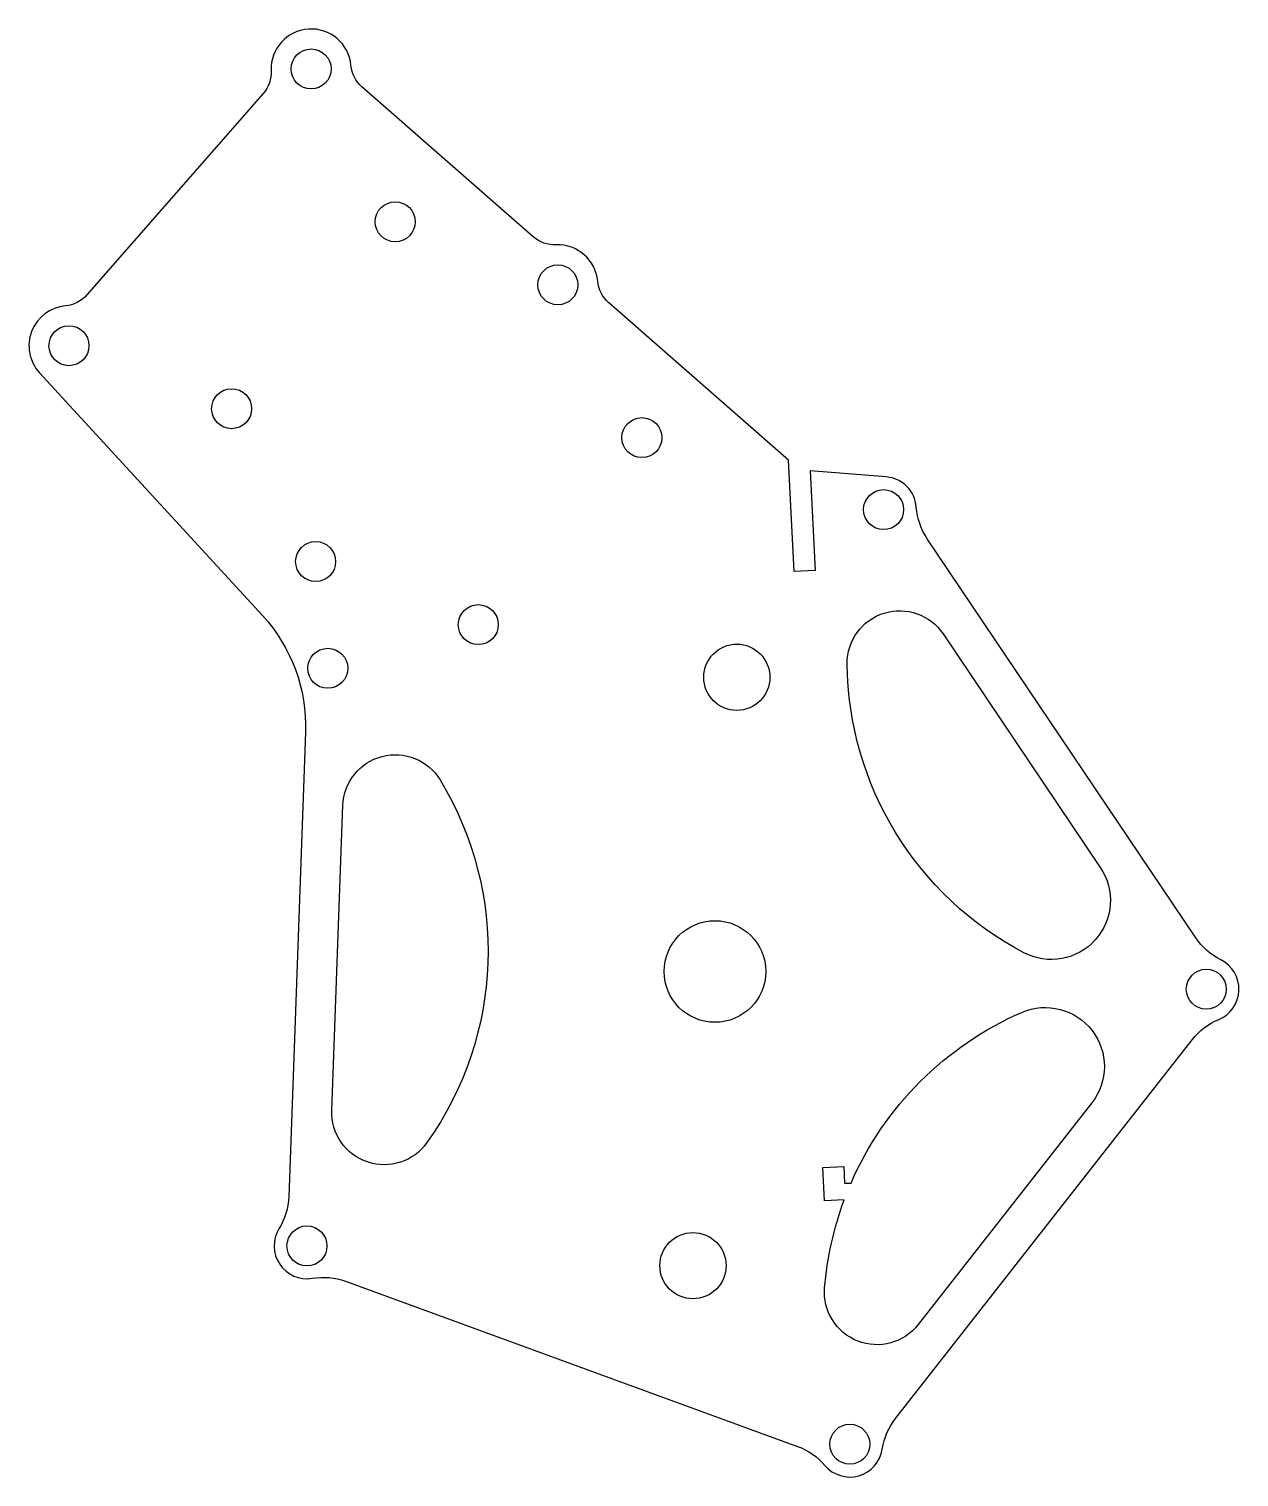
# Model space of a CAD drawing. Header units: millimetres. Extents: x 62 to 247, y -264 to -43.
import ezdxf

# ---------------------------------------------------------------- set-up
doc = ezdxf.new("R2010")
doc.units = ezdxf.units.MM

msp = doc.modelspace()

# ---------------------------------------------------------------- linework, layer by layer
for points in [[(63.66, -95.4), (97.66, -132.43, -0.197227), (104.23, -150.24), (101.67, -221.09, -0.129617), (100.19, -225.97, 0.643732), (105.27, -233.52, -0.129617), (110.35, -233.99), (179.27, -259.17, -0.129617), (183.46, -262.08, 0.643732), (192.21, -259.59, -0.129617), (194.23, -254.9), (239.47, -197.13, -0.129617), (243.53, -194.05, 0.643732), (243.86, -184.96, -0.129617), (240.03, -181.59), (199.07, -120.71, -0.129617), (197.4, -115.9, 0.368652), (192.82, -111.3), (181.22, -110.35), (181.95, -125.57), (178.75, -125.72), (177.93, -108.74), (150.48, -84.72, -0.192173), (148.8, -81.42, 0.399085), (142.47, -75.89, -0.192173), (138.98, -74.66), (112.85, -51.8, -0.192173), (111.17, -48.5, 0.974368), (99, -49.31, -0.192173), (97.77, -52.8), (70.89, -83.52, -0.192173), (67.59, -85.2, 0.620388)], [(186.85, -139.79, -0.744331), (201.49, -135.24), (225.47, -170.87, -0.7785), (213.82, -183.87, -0.276155)], [(109.93, -161.38, -0.744331), (124.76, -157.51, -0.299578), (122.76, -212.84, -0.744331), (108.25, -207.92)], [(183.38, -221.71), (183.14, -216.62), (186.33, -216.46), (186.45, -219.01), (187.44, -219.01, -0.189429), (213.49, -192.97, -0.7785), (224.17, -206.78), (197.69, -240.59, -0.744331), (183.42, -235, -0.068653), (186.41, -221.57)]]:
    msp.add_lwpolyline(points, format="xyb", close=True)
for centre, radius in [((105.09, -49.06), 3.05), ((117.92, -72.37), 3.05), ((142.72, -81.99), 3.05), ((68.15, -91.28), 3.05), ((92.96, -100.89), 3.05), ((155.54, -105.3), 3.05), ((192.41, -116.28), 3.05), ((105.78, -124.2), 3.05), ((130.59, -133.82), 3.05), ((170.02, -141.85), 5.05), ((107.63, -140.48), 3.05), ((166.68, -186.73), 7.75), ((241.63, -189.43), 3.05), ((104.45, -228.59), 3.05), ((163.33, -231.6), 5.05), ((187.26, -258.84), 3.05)]:
    msp.add_circle(centre, radius)

doc.saveas('drawing.dxf')
